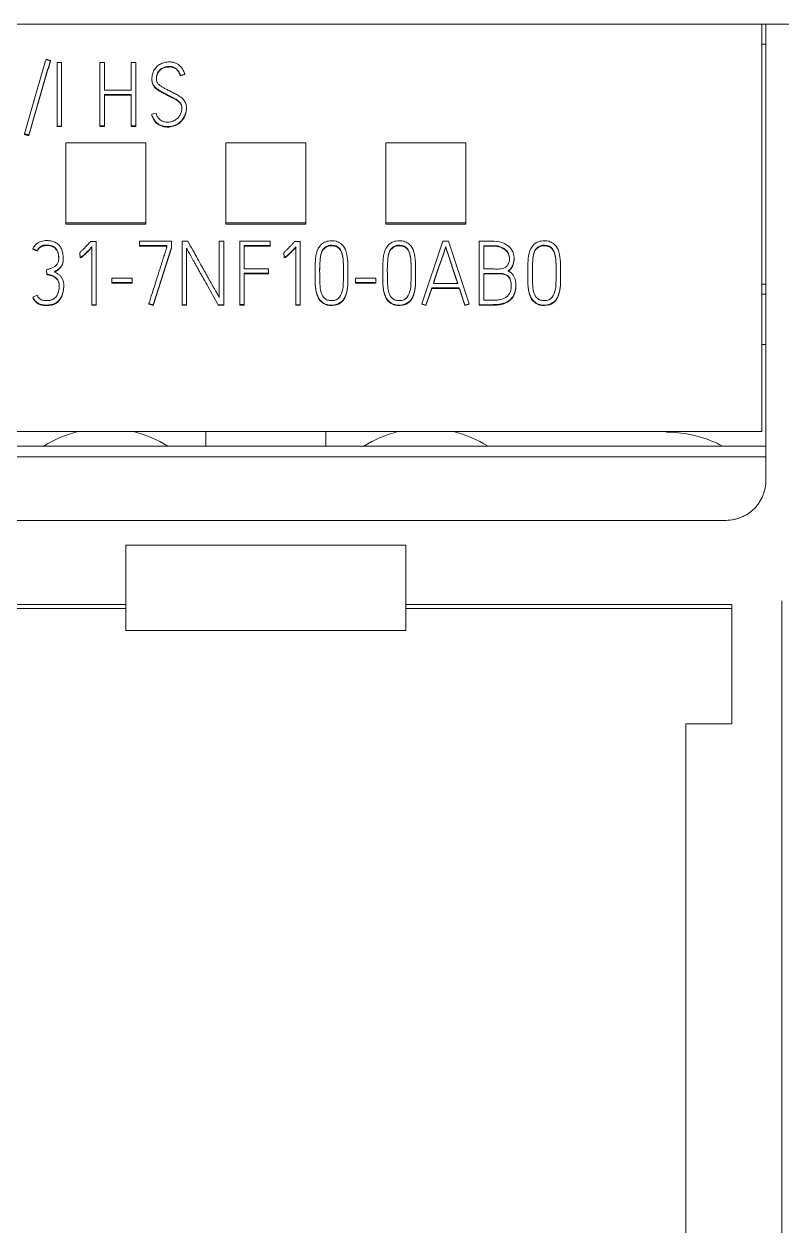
# Model space of a CAD drawing. Header units: millimetres. Extents: x 4137 to 6698, y 1400 to 3585.
# Drawn here: x 6019.21 to 6038.15, y 3342.76 to 3372.78 of the extents above; entities that cross this region are included whole.
import ezdxf

# ---------------------------------------------------------------- set-up
doc = ezdxf.new("R2010")
doc.units = ezdxf.units.MM
doc.layers.add('000-PI-Oprema', color=30, linetype='Continuous', lineweight=5)

msp = doc.modelspace()

# ---------------------------------------------------------------- linework, layer by layer
at = {"layer": '000-PI-Oprema', "color": 0, "linetype": 'ByBlock', "lineweight": 0}
for p, q in [((6037.648, 3372.785), (6012.848, 3372.785)), ((6037.648, 3372.785), (6037.748, 3372.785)), ((6037.648, 3362.602), (6037.648, 3372.785)), ((6042.648, 3372.785), (6037.748, 3372.785)), ((6037.748, 3372.285), (6037.648, 3372.285)), ((6019.864, 3371.87), (6019.864, 3371.858)), ((6021.104, 3371.822), (6021.104, 3370.239)), ((6021.215, 3371.822), (6021.104, 3371.822)), ((6021.215, 3371.135), (6021.215, 3371.822)), ((6021.998, 3371.822), (6021.885, 3371.822)), ((6021.885, 3371.822), (6021.885, 3371.135)), ((6021.998, 3370.239), (6021.998, 3371.822)), ((6022.402, 3371.413), (6022.402, 3371.401)), ((6023.112, 3371.503), (6023.221, 3371.533)), ((6023.112, 3371.49), (6023.221, 3371.521)), ((6023.112, 3371.503), (6023.112, 3371.49)), ((6023.221, 3371.533), (6023.221, 3371.521)), ((6021.885, 3371.135), (6021.215, 3371.135)), ((6021.215, 3370.239), (6021.215, 3371.023)), ((6021.215, 3371.023), (6021.885, 3371.023)), ((6021.215, 3371.01), (6021.885, 3371.01)), ((6021.885, 3371.023), (6021.885, 3370.239)), ((6022.504, 3370.561), (6022.396, 3370.53)), ((6022.396, 3370.53), (6022.396, 3370.517)), ((6023.263, 3370.675), (6023.263, 3370.688)), ((6020.035, 3370.237), (6020.035, 3370.224)), ((6020.145, 3370.237), (6020.145, 3370.224)), ((6021.104, 3370.239), (6021.104, 3370.226)), ((6021.104, 3370.239), (6021.215, 3370.239)), ((6021.104, 3370.226), (6021.215, 3370.226)), ((6021.215, 3370.239), (6021.215, 3370.226)), ((6021.885, 3370.239), (6021.885, 3370.226)), ((6021.885, 3370.239), (6021.998, 3370.239)), ((6021.885, 3370.226), (6021.998, 3370.226)), ((6021.998, 3370.239), (6021.998, 3370.226)), ((6019.216, 3370.041), (6019.216, 3370.028)), ((6019.324, 3370.01), (6019.324, 3369.998)), ((6020.248, 3369.82), (6020.248, 3367.822)), ((6022.248, 3369.82), (6020.248, 3369.82)), ((6022.248, 3367.822), (6022.248, 3369.82)), ((6024.248, 3369.82), (6024.248, 3367.822)), ((6026.248, 3369.82), (6024.248, 3369.82)), ((6026.248, 3367.822), (6026.248, 3369.82)), ((6028.248, 3369.82), (6028.248, 3367.822)), ((6030.248, 3369.82), (6028.248, 3369.82)), ((6030.248, 3367.822), (6030.248, 3369.82)), ((6020.248, 3367.822), (6020.248, 3367.783)), ((6020.248, 3367.822), (6022.248, 3367.822)), ((6020.248, 3367.783), (6022.248, 3367.783)), ((6022.248, 3367.822), (6022.248, 3367.783)), ((6024.248, 3367.822), (6024.248, 3367.783)), ((6024.248, 3367.822), (6026.248, 3367.822)), ((6024.248, 3367.783), (6026.248, 3367.783)), ((6026.248, 3367.822), (6026.248, 3367.783)), ((6028.248, 3367.822), (6028.248, 3367.783)), ((6028.248, 3367.822), (6030.248, 3367.822)), ((6028.248, 3367.783), (6030.248, 3367.783)), ((6030.248, 3367.822), (6030.248, 3367.783)), ((6019.429, 3367.176), (6019.429, 3367.163)), ((6019.429, 3367.176), (6019.531, 3367.125)), ((6019.429, 3367.163), (6019.531, 3367.112)), ((6020.869, 3367.352), (6021.009, 3367.352)), ((6020.898, 3365.771), (6020.898, 3367.215)), ((6021.009, 3367.352), (6021.009, 3365.771)), ((6022.089, 3367.363), (6022.089, 3367.25)), ((6022.888, 3367.363), (6022.089, 3367.363)), ((6022.089, 3367.25), (6022.089, 3367.238)), ((6022.089, 3367.25), (6022.777, 3367.25)), ((6022.089, 3367.238), (6022.777, 3367.238)), ((6022.433, 3365.767), (6022.888, 3367.202)), ((6022.433, 3365.754), (6022.888, 3367.189)), ((6022.777, 3367.25), (6022.777, 3367.22)), ((6022.888, 3367.202), (6022.888, 3367.363)), ((6022.888, 3367.202), (6022.888, 3367.189)), ((6023.155, 3367.36), (6023.155, 3365.773)), ((6023.299, 3367.36), (6023.155, 3367.36)), ((6023.266, 3365.773), (6023.266, 3367.182)), ((6024.195, 3367.36), (6024.082, 3367.36)), ((6024.082, 3367.36), (6024.082, 3365.956)), ((6024.195, 3365.773), (6024.195, 3367.36)), ((6024.597, 3367.36), (6024.597, 3365.778)), ((6025.358, 3367.36), (6024.597, 3367.36)), ((6024.71, 3366.667), (6024.71, 3367.248)), ((6024.71, 3367.248), (6025.358, 3367.248)), ((6024.71, 3367.236), (6025.358, 3367.236)), ((6025.358, 3367.248), (6025.358, 3367.36)), ((6025.358, 3367.248), (6025.358, 3367.236)), ((6025.968, 3367.352), (6026.108, 3367.352)), ((6025.997, 3365.771), (6025.997, 3367.215)), ((6026.108, 3367.352), (6026.108, 3365.771)), ((6029.674, 3367.363), (6029.144, 3365.798)), ((6029.816, 3367.363), (6029.674, 3367.363)), ((6029.745, 3367.222), (6029.745, 3367.209)), ((6030.334, 3365.798), (6029.816, 3367.363)), ((6030.584, 3365.773), (6030.584, 3367.358)), ((6030.697, 3367.246), (6030.697, 3366.665)), ((6019.531, 3367.125), (6019.531, 3367.112)), ((6020.185, 3366.915), (6020.185, 3366.936)), ((6020.6, 3367.077), (6020.6, 3367.064)), ((6020.607, 3366.96), (6020.6, 3367.077)), ((6020.607, 3366.947), (6020.6, 3367.064)), ((6020.607, 3366.96), (6020.607, 3366.947)), ((6025.7, 3367.077), (6025.7, 3367.064)), ((6025.707, 3366.96), (6025.7, 3367.077)), ((6025.707, 3366.947), (6025.7, 3367.064)), ((6025.707, 3366.96), (6025.707, 3366.947)), ((6031.452, 3366.91), (6031.452, 3366.931)), ((6019.768, 3366.647), (6019.768, 3366.635)), ((6019.768, 3366.647), (6019.775, 3366.537)), ((6019.768, 3366.635), (6019.775, 3366.525)), ((6025.318, 3366.667), (6024.71, 3366.667)), ((6025.318, 3366.557), (6025.318, 3366.667)), ((6026.481, 3366.624), (6026.481, 3366.612)), ((6027.3, 3366.581), (6027.3, 3366.593)), ((6028.172, 3366.624), (6028.172, 3366.612)), ((6028.991, 3366.581), (6028.991, 3366.593)), ((6031.796, 3366.624), (6031.796, 3366.612)), ((6032.615, 3366.581), (6032.615, 3366.593)), ((6019.775, 3366.537), (6019.775, 3366.525)), ((6021.399, 3366.436), (6021.399, 3366.324)), ((6021.905, 3366.436), (6021.399, 3366.436)), ((6021.399, 3366.324), (6021.399, 3366.311)), ((6021.399, 3366.324), (6021.905, 3366.324)), ((6021.399, 3366.311), (6021.905, 3366.311)), ((6021.905, 3366.324), (6021.905, 3366.436)), ((6021.905, 3366.324), (6021.905, 3366.311)), ((6024.71, 3365.778), (6024.71, 3366.557)), ((6024.71, 3366.557), (6025.318, 3366.557)), ((6024.71, 3366.544), (6025.318, 3366.544)), ((6025.318, 3366.557), (6025.318, 3366.544)), ((6027.491, 3366.436), (6027.491, 3366.324)), ((6027.997, 3366.436), (6027.491, 3366.436)), ((6027.491, 3366.324), (6027.491, 3366.311)), ((6027.491, 3366.324), (6027.997, 3366.324)), ((6027.491, 3366.311), (6027.997, 3366.311)), ((6027.997, 3366.324), (6027.997, 3366.436)), ((6027.997, 3366.324), (6027.997, 3366.311)), ((6030.045, 3366.304), (6029.435, 3366.304)), ((6030.697, 3366.555), (6030.697, 3365.883)), ((6037.648, 3366.285), (6037.748, 3366.285)), ((6019.531, 3366.009), (6019.429, 3365.963)), ((6019.429, 3365.963), (6019.429, 3365.95)), ((6020.199, 3366.228), (6020.199, 3366.25)), ((6029.251, 3365.762), (6029.397, 3366.192)), ((6029.251, 3365.75), (6029.397, 3366.179)), ((6029.397, 3366.192), (6029.397, 3366.179)), ((6029.397, 3366.192), (6030.083, 3366.192)), ((6029.397, 3366.179), (6030.083, 3366.179)), ((6030.083, 3366.192), (6030.083, 3366.179)), ((6031.497, 3366.238), (6031.497, 3366.251)), ((6037.648, 3366.035), (6037.748, 3366.035)), ((6020.898, 3365.771), (6020.898, 3365.759)), ((6021.009, 3365.771), (6020.898, 3365.771)), ((6021.009, 3365.759), (6020.898, 3365.759)), ((6021.009, 3365.771), (6021.009, 3365.759)), ((6022.327, 3365.802), (6022.327, 3365.789)), ((6022.327, 3365.802), (6022.433, 3365.767)), ((6022.327, 3365.789), (6022.433, 3365.754)), ((6022.433, 3365.767), (6022.433, 3365.754)), ((6023.155, 3365.773), (6023.266, 3365.773)), ((6023.155, 3365.773), (6023.155, 3365.761)), ((6023.155, 3365.761), (6023.266, 3365.761)), ((6023.266, 3365.773), (6023.266, 3365.761)), ((6024.056, 3365.773), (6024.056, 3365.761)), ((6024.056, 3365.773), (6024.195, 3365.773)), ((6024.056, 3365.761), (6024.195, 3365.761)), ((6024.195, 3365.773), (6024.195, 3365.761)), ((6024.597, 3365.778), (6024.597, 3365.765)), ((6024.597, 3365.778), (6024.71, 3365.778)), ((6024.597, 3365.765), (6024.71, 3365.765)), ((6024.71, 3365.778), (6024.71, 3365.765)), ((6026.108, 3365.771), (6025.997, 3365.771)), ((6025.997, 3365.771), (6025.997, 3365.759)), ((6026.108, 3365.759), (6025.997, 3365.759)), ((6026.108, 3365.771), (6026.108, 3365.759)), ((6029.144, 3365.798), (6029.144, 3365.785)), ((6029.144, 3365.798), (6029.251, 3365.762)), ((6029.144, 3365.785), (6029.251, 3365.75)), ((6029.251, 3365.762), (6029.251, 3365.75)), ((6030.225, 3365.762), (6030.334, 3365.798)), ((6030.225, 3365.75), (6030.334, 3365.785)), ((6030.225, 3365.762), (6030.225, 3365.75)), ((6030.334, 3365.798), (6030.334, 3365.785)), ((6030.584, 3365.773), (6030.584, 3365.761)), ((6037.648, 3364.78), (6037.748, 3364.78)), ((6037.648, 3362.602), (6012.848, 3362.602)), ((6023.748, 3362.602), (6023.748, 3362.234)), ((6026.748, 3362.602), (6026.748, 3362.234)), ((6037.748, 3362.234), (6012.748, 3362.234)), ((6037.748, 3361.97), (6012.748, 3361.97)), ((6013.748, 3360.385), (6036.748, 3360.385)), ((6036.752, 3360.385), (6036.751, 3360.385)), ((6028.748, 3359.763), (6021.748, 3359.763)), ((6021.748, 3358.285), (6013.598, 3358.285)), ((6021.748, 3358.179), (6013.598, 3358.179)), ((6021.748, 3358.179), (6021.748, 3358.285)), ((6021.748, 3357.635), (6021.748, 3358.179)), ((6028.748, 3358.285), (6028.748, 3358.179)), ((6036.898, 3358.285), (6028.748, 3358.285)), ((6028.748, 3358.179), (6028.748, 3357.635)), ((6036.898, 3358.179), (6028.748, 3358.179)), ((6036.898, 3355.305), (6036.898, 3358.285)), ((6028.748, 3357.635), (6021.748, 3357.635)), ((6036.898, 3355.305), (6035.748, 3355.305))]:
    msp.add_line(p, q, dxfattribs=at)
for centre, start, end in [((6021.248, 3359.785), 103.753, 122.3801), ((6021.248, 3359.785), 57.6199, 76.247), ((6029.248, 3359.785), 103.753, 122.3801), ((6029.248, 3359.785), 57.6199, 76.247)]:
    msp.add_arc(centre, 2.9, start, end, dxfattribs=at)
for points, knots in [([(6037.748, 3361.97), (6037.748, 3364.491), (6037.748, 3368.097), (6037.748, 3371.7), (6037.748, 3372.785)], [0, 0, 0, 0, 0.698854, 1, 1, 1, 1]), ([(6022.396, 3370.53), (6022.405, 3370.498), (6022.428, 3370.439), (6022.477, 3370.361), (6022.54, 3370.299), (6022.615, 3370.255), (6022.702, 3370.229), (6022.787, 3370.222), (6022.864, 3370.227), (6022.931, 3370.24), (6022.992, 3370.263), (6023.047, 3370.293), (6023.097, 3370.328), (6023.14, 3370.369), (6023.177, 3370.415), (6023.208, 3370.465), (6023.232, 3370.518), (6023.25, 3370.574), (6023.261, 3370.631), (6023.265, 3370.689), (6023.261, 3370.745), (6023.249, 3370.798), (6023.227, 3370.845), (6023.199, 3370.886), (6023.166, 3370.923), (6023.128, 3370.955), (6023.086, 3370.985), (6023.042, 3371.013), (6022.994, 3371.037), (6022.944, 3371.062), (6022.895, 3371.087), (6022.848, 3371.112), (6022.803, 3371.136), (6022.761, 3371.157), (6022.72, 3371.178), (6022.682, 3371.197), (6022.647, 3371.218), (6022.615, 3371.239), (6022.586, 3371.261), (6022.562, 3371.285), (6022.541, 3371.312), (6022.526, 3371.341), (6022.517, 3371.375), (6022.514, 3371.42), (6022.518, 3371.473), (6022.53, 3371.531), (6022.551, 3371.578), (6022.579, 3371.617), (6022.609, 3371.65), (6022.643, 3371.675), (6022.679, 3371.694), (6022.717, 3371.709), (6022.754, 3371.717), (6022.79, 3371.721), (6022.822, 3371.724), (6022.855, 3371.726), (6022.889, 3371.723), (6022.926, 3371.716), (6022.958, 3371.703), (6022.987, 3371.686), (6023.013, 3371.667), (6023.035, 3371.645), (6023.054, 3371.622), (6023.071, 3371.598), (6023.085, 3371.573), (6023.096, 3371.548), (6023.105, 3371.525), (6023.11, 3371.51), (6023.112, 3371.503)], [0, 0, 0, 0, 0.030216, 0.057834, 0.084112, 0.110126, 0.13699, 0.166062, 0.187444, 0.207786, 0.227532, 0.246694, 0.265147, 0.28321, 0.301078, 0.318906, 0.33698, 0.354995, 0.372624, 0.390132, 0.408102, 0.424528, 0.439934, 0.454952, 0.469937, 0.485134, 0.500714, 0.516729, 0.533253, 0.550073, 0.566929, 0.583824, 0.598837, 0.613277, 0.627146, 0.64033, 0.652736, 0.664395, 0.675364, 0.685785, 0.695827, 0.705789, 0.716159, 0.727332, 0.74751, 0.765141, 0.780786, 0.795151, 0.808601, 0.821478, 0.833928, 0.845962, 0.857807, 0.868933, 0.878649, 0.88698, 0.899043, 0.910208, 0.920757, 0.930874, 0.940594, 0.950061, 0.959303, 0.96829, 0.9771, 0.985473, 0.993098, 1, 1, 1, 1]), ([(6023.221, 3371.533), (6023.212, 3371.564), (6023.19, 3371.622), (6023.142, 3371.698), (6023.083, 3371.76), (6023.014, 3371.805), (6022.935, 3371.832), (6022.857, 3371.839), (6022.786, 3371.835), (6022.723, 3371.825), (6022.666, 3371.809), (6022.613, 3371.786), (6022.565, 3371.757), (6022.523, 3371.723), (6022.488, 3371.682), (6022.457, 3371.637), (6022.433, 3371.586), (6022.415, 3371.531), (6022.405, 3371.472), (6022.401, 3371.413), (6022.405, 3371.359), (6022.416, 3371.311), (6022.435, 3371.269), (6022.461, 3371.232), (6022.492, 3371.198), (6022.527, 3371.167), (6022.565, 3371.139), (6022.607, 3371.112), (6022.652, 3371.088), (6022.699, 3371.065), (6022.746, 3371.04), (6022.792, 3371.014), (6022.838, 3370.99), (6022.882, 3370.968), (6022.925, 3370.947), (6022.967, 3370.927), (6023.005, 3370.905), (6023.04, 3370.883), (6023.072, 3370.858), (6023.098, 3370.831), (6023.121, 3370.802), (6023.139, 3370.769), (6023.148, 3370.73), (6023.151, 3370.691), (6023.149, 3370.652), (6023.142, 3370.615), (6023.132, 3370.575), (6023.117, 3370.535), (6023.096, 3370.497), (6023.071, 3370.461), (6023.04, 3370.427), (6023.003, 3370.397), (6022.96, 3370.371), (6022.911, 3370.35), (6022.855, 3370.338), (6022.771, 3370.333), (6022.661, 3370.348), (6022.553, 3370.434), (6022.513, 3370.516), (6022.504, 3370.561)], [0, 0, 0, 0, 0.029502, 0.056552, 0.082213, 0.107035, 0.131706, 0.157625, 0.177725, 0.196768, 0.215008, 0.232485, 0.249262, 0.265692, 0.282067, 0.298646, 0.315747, 0.333416, 0.35172, 0.370963, 0.387214, 0.402039, 0.415923, 0.429557, 0.443355, 0.457518, 0.472137, 0.48722, 0.502837, 0.518847, 0.535063, 0.551489, 0.567151, 0.582304, 0.596956, 0.611001, 0.624363, 0.637091, 0.649186, 0.660727, 0.671894, 0.683121, 0.695107, 0.708316, 0.719066, 0.730707, 0.743348, 0.756492, 0.769735, 0.783289, 0.797204, 0.811603, 0.826753, 0.842746, 0.859925, 0.878764, 0.920226, 0.957605, 1, 1, 1, 1]), ([(6022.515, 3371.405), (6022.516, 3371.425), (6022.518, 3371.463), (6022.53, 3371.518), (6022.551, 3371.565), (6022.579, 3371.604), (6022.609, 3371.637), (6022.643, 3371.662), (6022.679, 3371.682), (6022.717, 3371.696), (6022.754, 3371.704), (6022.79, 3371.708), (6022.822, 3371.711), (6022.855, 3371.713), (6022.889, 3371.711), (6022.926, 3371.703), (6022.958, 3371.69), (6022.987, 3371.673), (6023.013, 3371.654), (6023.035, 3371.632), (6023.054, 3371.609), (6023.071, 3371.585), (6023.085, 3371.56), (6023.096, 3371.535), (6023.105, 3371.512), (6023.11, 3371.497), (6023.112, 3371.49)], [0, 0, 0, 0, 0.065823, 0.131059, 0.188942, 0.242091, 0.291852, 0.339495, 0.385558, 0.430084, 0.473906, 0.515072, 0.551021, 0.581842, 0.626473, 0.667782, 0.706813, 0.744244, 0.780205, 0.815232, 0.849428, 0.882676, 0.915274, 0.946254, 0.974465, 1, 1, 1, 1]), ([(6022.402, 3371.407), (6022.402, 3371.404), (6022.402, 3371.383), (6022.405, 3371.346), (6022.416, 3371.298), (6022.435, 3371.256), (6022.461, 3371.219), (6022.492, 3371.185), (6022.527, 3371.154), (6022.565, 3371.126), (6022.607, 3371.1), (6022.652, 3371.076), (6022.699, 3371.052), (6022.746, 3371.027), (6022.792, 3371.002), (6022.838, 3370.977), (6022.882, 3370.955), (6022.925, 3370.935), (6022.967, 3370.915), (6023.005, 3370.893), (6023.04, 3370.87), (6023.072, 3370.846), (6023.098, 3370.819), (6023.121, 3370.789), (6023.139, 3370.756), (6023.148, 3370.718), (6023.15, 3370.691), (6023.15, 3370.677)], [0, 0, 0, 0, 0.008262, 0.056111, 0.099761, 0.14064, 0.180782, 0.221408, 0.263107, 0.306149, 0.350557, 0.396538, 0.443676, 0.491422, 0.539784, 0.585899, 0.630514, 0.673652, 0.715005, 0.754346, 0.79182, 0.827432, 0.861414, 0.894293, 0.927346, 0.962637, 1, 1, 1, 1]), ([(6022.396, 3370.517), (6022.405, 3370.486), (6022.428, 3370.426), (6022.477, 3370.348), (6022.54, 3370.287), (6022.615, 3370.242), (6022.702, 3370.216), (6022.787, 3370.209), (6022.864, 3370.214), (6022.931, 3370.227), (6022.992, 3370.25), (6023.047, 3370.28), (6023.097, 3370.316), (6023.14, 3370.356), (6023.177, 3370.402), (6023.208, 3370.452), (6023.232, 3370.506), (6023.25, 3370.561), (6023.261, 3370.618), (6023.263, 3370.657), (6023.263, 3370.677), (6023.263, 3370.677)], [0, 0, 0, 0, 0.077352, 0.148056, 0.215328, 0.281923, 0.350695, 0.425118, 0.479856, 0.531932, 0.582482, 0.631538, 0.678776, 0.725017, 0.770759, 0.816399, 0.862669, 0.908787, 0.953917, 0.998739, 1, 1, 1, 1]), ([(6019.959, 3366.597), (6019.968, 3366.601), (6019.986, 3366.61), (6020.013, 3366.626), (6020.039, 3366.642), (6020.065, 3366.66), (6020.09, 3366.681), (6020.113, 3366.704), (6020.134, 3366.731), (6020.151, 3366.761), (6020.167, 3366.794), (6020.178, 3366.832), (6020.184, 3366.876), (6020.187, 3366.951), (6020.179, 3367.051), (6020.145, 3367.167), (6020.086, 3367.26), (6020.004, 3367.327), (6019.899, 3367.367), (6019.772, 3367.378), (6019.634, 3367.363), (6019.506, 3367.292), (6019.448, 3367.219), (6019.429, 3367.176)], [0, 0, 0, 0, 0.019459, 0.039301, 0.05955, 0.080105, 0.100989, 0.122386, 0.144292, 0.16684, 0.190353, 0.215738, 0.244087, 0.27581, 0.363621, 0.439823, 0.508996, 0.575574, 0.644592, 0.722009, 0.822031, 0.909956, 1, 1, 1, 1]), ([(6019.531, 3367.125), (6019.536, 3367.134), (6019.546, 3367.152), (6019.563, 3367.176), (6019.582, 3367.197), (6019.603, 3367.213), (6019.624, 3367.228), (6019.646, 3367.239), (6019.668, 3367.247), (6019.691, 3367.254), (6019.715, 3367.258), (6019.738, 3367.261), (6019.761, 3367.263), (6019.831, 3367.265), (6019.95, 3367.246), (6020.062, 3367.104), (6020.075, 3366.971), (6020.071, 3366.878), (6020.062, 3366.838), (6020.046, 3366.804), (6020.025, 3366.774), (6020.001, 3366.749), (6019.974, 3366.727), (6019.943, 3366.709), (6019.911, 3366.693), (6019.876, 3366.68), (6019.84, 3366.669), (6019.804, 3366.658), (6019.78, 3366.651), (6019.768, 3366.647)], [0, 0, 0, 0, 0.025161, 0.048595, 0.070641, 0.091589, 0.111603, 0.13094, 0.14993, 0.168791, 0.187661, 0.206323, 0.224495, 0.242226, 0.372375, 0.490579, 0.643633, 0.679942, 0.712328, 0.741834, 0.769901, 0.797396, 0.824894, 0.852838, 0.881452, 0.911007, 0.940973, 0.970636, 1, 1, 1, 1]), ([(6019.531, 3367.112), (6019.536, 3367.122), (6019.546, 3367.139), (6019.563, 3367.164), (6019.582, 3367.184), (6019.603, 3367.201), (6019.624, 3367.215), (6019.646, 3367.226), (6019.668, 3367.234), (6019.691, 3367.241), (6019.715, 3367.246), (6019.738, 3367.249), (6019.761, 3367.251), (6019.831, 3367.252), (6019.95, 3367.233), (6020.059, 3367.095), (6020.072, 3366.985), (6020.072, 3366.925)], [0, 0, 0, 0, 0.039855, 0.076975, 0.111896, 0.145077, 0.176779, 0.207409, 0.237489, 0.267365, 0.297255, 0.326816, 0.355601, 0.383686, 0.589842, 0.777078, 1, 1, 1, 1]), ([(6020.6, 3367.077), (6020.62, 3367.093), (6020.656, 3367.125), (6020.711, 3367.181), (6020.763, 3367.236), (6020.818, 3367.295), (6020.851, 3367.332), (6020.869, 3367.352)], [0, 0, 0, 0, 0.198846, 0.377684, 0.606339, 0.795382, 1, 1, 1, 1]), ([(6020.898, 3367.215), (6020.88, 3367.196), (6020.847, 3367.161), (6020.8, 3367.113), (6020.761, 3367.073), (6020.729, 3367.041), (6020.701, 3367.015), (6020.678, 3366.995), (6020.659, 3366.98), (6020.644, 3366.97), (6020.632, 3366.964), (6020.622, 3366.962), (6020.614, 3366.96), (6020.609, 3366.96), (6020.607, 3366.96)], [0, 0, 0, 0, 0.200504, 0.370797, 0.510902, 0.6264, 0.722885, 0.800448, 0.861213, 0.907383, 0.939504, 0.963232, 0.983337, 1, 1, 1, 1]), ([(6020.898, 3367.202), (6020.88, 3367.183), (6020.847, 3367.148), (6020.8, 3367.1), (6020.761, 3367.06), (6020.729, 3367.028), (6020.701, 3367.003), (6020.678, 3366.982), (6020.659, 3366.968), (6020.644, 3366.957), (6020.632, 3366.952), (6020.622, 3366.949), (6020.614, 3366.948), (6020.609, 3366.947), (6020.607, 3366.947)], [0, 0, 0, 0, 0.200504, 0.370797, 0.510902, 0.6264, 0.722885, 0.800448, 0.861213, 0.907383, 0.939504, 0.963232, 0.983337, 1, 1, 1, 1]), ([(6022.777, 3367.22), (6022.776, 3367.217), (6022.772, 3367.206), (6022.765, 3367.184), (6022.754, 3367.15), (6022.74, 3367.105), (6022.722, 3367.051), (6022.702, 3366.988), (6022.68, 3366.918), (6022.656, 3366.843), (6022.631, 3366.762), (6022.604, 3366.677), (6022.577, 3366.591), (6022.535, 3366.461), (6022.479, 3366.282), (6022.405, 3366.048), (6022.353, 3365.886), (6022.327, 3365.802)], [0, 0, 0, 0, 0.006664, 0.022274, 0.046836, 0.07897, 0.117297, 0.161819, 0.211415, 0.264968, 0.322476, 0.382404, 0.443215, 0.50491, 0.65714, 0.82217, 1, 1, 1, 1]), ([(6023.266, 3367.182), (6023.27, 3367.174), (6023.281, 3367.153), (6023.3, 3367.118), (6023.326, 3367.073), (6023.356, 3367.02), (6023.39, 3366.959), (6023.427, 3366.893), (6023.468, 3366.822), (6023.51, 3366.746), (6023.554, 3366.666), (6023.6, 3366.584), (6023.647, 3366.502), (6023.716, 3366.379), (6023.809, 3366.212), (6023.93, 3365.997), (6024.013, 3365.85), (6024.056, 3365.773)], [0, 0, 0, 0, 0.017881, 0.043036, 0.075471, 0.113785, 0.156579, 0.203853, 0.254825, 0.308715, 0.365522, 0.423995, 0.482881, 0.542179, 0.685414, 0.838021, 1, 1, 1, 1]), ([(6024.082, 3365.956), (6024.077, 3365.965), (6024.066, 3365.986), (6024.045, 3366.023), (6024.02, 3366.069), (6023.989, 3366.123), (6023.955, 3366.183), (6023.918, 3366.249), (6023.878, 3366.321), (6023.835, 3366.397), (6023.791, 3366.476), (6023.746, 3366.558), (6023.7, 3366.64), (6023.632, 3366.761), (6023.54, 3366.926), (6023.422, 3367.139), (6023.341, 3367.285), (6023.299, 3367.36)], [0, 0, 0, 0, 0.019057, 0.045144, 0.078261, 0.117077, 0.160259, 0.207807, 0.259003, 0.31313, 0.370188, 0.428711, 0.487234, 0.545757, 0.688172, 0.839586, 1, 1, 1, 1]), ([(6025.7, 3367.077), (6025.719, 3367.093), (6025.756, 3367.125), (6025.81, 3367.181), (6025.863, 3367.236), (6025.917, 3367.295), (6025.951, 3367.332), (6025.968, 3367.352)], [0, 0, 0, 0, 0.198846, 0.377684, 0.606339, 0.795382, 1, 1, 1, 1]), ([(6025.997, 3367.215), (6025.979, 3367.196), (6025.946, 3367.161), (6025.9, 3367.113), (6025.861, 3367.073), (6025.828, 3367.041), (6025.8, 3367.015), (6025.777, 3366.995), (6025.758, 3366.98), (6025.743, 3366.97), (6025.731, 3366.964), (6025.721, 3366.962), (6025.714, 3366.96), (6025.709, 3366.96), (6025.707, 3366.96)], [0, 0, 0, 0, 0.200504, 0.370797, 0.510902, 0.6264, 0.722885, 0.800448, 0.861213, 0.907383, 0.939504, 0.963232, 0.983337, 1, 1, 1, 1]), ([(6025.997, 3367.202), (6025.979, 3367.183), (6025.946, 3367.148), (6025.9, 3367.1), (6025.861, 3367.06), (6025.828, 3367.028), (6025.8, 3367.003), (6025.777, 3366.982), (6025.758, 3366.968), (6025.743, 3366.957), (6025.731, 3366.952), (6025.721, 3366.949), (6025.714, 3366.948), (6025.709, 3366.947), (6025.707, 3366.947)], [0, 0, 0, 0, 0.200504, 0.370797, 0.510902, 0.6264, 0.722885, 0.800448, 0.861213, 0.907383, 0.939504, 0.963232, 0.983337, 1, 1, 1, 1]), ([(6026.811, 3367.363), (6026.768, 3367.355), (6026.644, 3367.314), (6026.51, 3367.122), (6026.478, 3366.825), (6026.482, 3366.528), (6026.481, 3366.273), (6026.511, 3366.063), (6026.571, 3365.898), (6026.753, 3365.764), (6026.955, 3365.745), (6027.159, 3365.84), (6027.269, 3366.034), (6027.3, 3366.267), (6027.3, 3366.522), (6027.301, 3366.776), (6027.289, 3366.989), (6027.236, 3367.174), (6027.145, 3367.3), (6026.985, 3367.372), (6026.874, 3367.374), (6026.811, 3367.363)], [0, 0, 0, 0, 0.03125, 0.09375, 0.15625, 0.25, 0.3125, 0.34375, 0.40625, 0.4375, 0.5, 0.546875, 0.59375, 0.65625, 0.71875, 0.78125, 0.84375, 0.875, 0.921875, 0.953125, 1, 1, 1, 1]), ([(6027.037, 3367.222), (6027.007, 3367.24), (6026.918, 3367.263), (6026.773, 3367.255), (6026.63, 3367.121), (6026.605, 3366.922), (6026.592, 3366.716), (6026.595, 3366.538), (6026.595, 3366.363), (6026.604, 3366.205), (6026.637, 3366.032), (6026.721, 3365.907), (6026.881, 3365.862), (6027.073, 3365.889), (6027.174, 3366.11), (6027.189, 3366.347), (6027.189, 3366.596), (6027.188, 3366.823), (6027.172, 3366.999), (6027.129, 3367.135), (6027.067, 3367.204), (6027.037, 3367.222)], [0, 0, 0, 0, 0.03125, 0.078125, 0.125, 0.1875, 0.25, 0.3125, 0.34375, 0.40625, 0.453125, 0.5, 0.53125, 0.59375, 0.65625, 0.71875, 0.8125, 0.875, 0.921875, 0.96875, 1, 1, 1, 1]), ([(6027.037, 3367.209), (6027.007, 3367.228), (6026.918, 3367.25), (6026.773, 3367.243), (6026.63, 3367.108), (6026.605, 3366.91), (6026.595, 3366.746), (6026.594, 3366.649), (6026.594, 3366.622)], [0, 0, 0, 0, 0.114194, 0.285486, 0.456777, 0.685166, 0.913555, 1, 1, 1, 1]), ([(6027.189, 3366.535), (6027.189, 3366.563), (6027.189, 3366.661), (6027.188, 3366.81), (6027.172, 3366.986), (6027.129, 3367.122), (6027.067, 3367.191), (6027.037, 3367.209)], [0, 0, 0, 0, 0.115044, 0.410029, 0.631268, 0.852507, 1, 1, 1, 1]), ([(6028.502, 3367.363), (6028.459, 3367.355), (6028.335, 3367.314), (6028.201, 3367.122), (6028.169, 3366.825), (6028.173, 3366.528), (6028.172, 3366.273), (6028.202, 3366.063), (6028.262, 3365.898), (6028.444, 3365.764), (6028.646, 3365.745), (6028.85, 3365.84), (6028.96, 3366.034), (6028.991, 3366.267), (6028.991, 3366.522), (6028.992, 3366.776), (6028.98, 3366.989), (6028.927, 3367.174), (6028.836, 3367.3), (6028.676, 3367.372), (6028.565, 3367.374), (6028.502, 3367.363)], [0, 0, 0, 0, 0.03125, 0.09375, 0.15625, 0.25, 0.3125, 0.34375, 0.40625, 0.4375, 0.5, 0.546875, 0.59375, 0.65625, 0.71875, 0.78125, 0.84375, 0.875, 0.921875, 0.953125, 1, 1, 1, 1]), ([(6028.728, 3367.222), (6028.698, 3367.24), (6028.609, 3367.263), (6028.464, 3367.255), (6028.321, 3367.121), (6028.296, 3366.922), (6028.283, 3366.716), (6028.286, 3366.538), (6028.286, 3366.363), (6028.295, 3366.205), (6028.328, 3366.032), (6028.412, 3365.907), (6028.572, 3365.862), (6028.764, 3365.889), (6028.865, 3366.11), (6028.88, 3366.347), (6028.88, 3366.596), (6028.878, 3366.823), (6028.863, 3366.999), (6028.82, 3367.135), (6028.758, 3367.204), (6028.728, 3367.222)], [0, 0, 0, 0, 0.03125, 0.078125, 0.125, 0.1875, 0.25, 0.3125, 0.34375, 0.40625, 0.453125, 0.5, 0.53125, 0.59375, 0.65625, 0.71875, 0.8125, 0.875, 0.921875, 0.96875, 1, 1, 1, 1]), ([(6028.728, 3367.209), (6028.698, 3367.228), (6028.609, 3367.25), (6028.464, 3367.243), (6028.321, 3367.108), (6028.296, 3366.91), (6028.286, 3366.746), (6028.285, 3366.649), (6028.285, 3366.622)], [0, 0, 0, 0, 0.114194, 0.285486, 0.456777, 0.685166, 0.913555, 1, 1, 1, 1]), ([(6028.88, 3366.535), (6028.88, 3366.563), (6028.88, 3366.661), (6028.878, 3366.81), (6028.863, 3366.986), (6028.82, 3367.122), (6028.758, 3367.191), (6028.728, 3367.209)], [0, 0, 0, 0, 0.115044, 0.410029, 0.631268, 0.852507, 1, 1, 1, 1]), ([(6029.435, 3366.304), (6029.446, 3366.336), (6029.468, 3366.402), (6029.501, 3366.5), (6029.534, 3366.599), (6029.567, 3366.696), (6029.599, 3366.79), (6029.629, 3366.877), (6029.657, 3366.959), (6029.682, 3367.033), (6029.704, 3367.098), (6029.722, 3367.152), (6029.735, 3367.192), (6029.743, 3367.213), (6029.745, 3367.222)], [0, 0, 0, 0, 0.106118, 0.213594, 0.322428, 0.429305, 0.530911, 0.627246, 0.716632, 0.797389, 0.869519, 0.929228, 0.972722, 1, 1, 1, 1]), ([(6029.439, 3366.304), (6029.449, 3366.332), (6029.469, 3366.393), (6029.501, 3366.488), (6029.534, 3366.587), (6029.567, 3366.684), (6029.599, 3366.777), (6029.629, 3366.865), (6029.657, 3366.946), (6029.682, 3367.02), (6029.704, 3367.085), (6029.722, 3367.139), (6029.735, 3367.179), (6029.743, 3367.201), (6029.745, 3367.209)], [0, 0, 0, 0, 0.09357, 0.202554, 0.312916, 0.421294, 0.524326, 0.622014, 0.712654, 0.794544, 0.867687, 0.928234, 0.972339, 1, 1, 1, 1]), ([(6029.745, 3367.222), (6029.748, 3367.213), (6029.755, 3367.192), (6029.768, 3367.152), (6029.786, 3367.098), (6029.806, 3367.033), (6029.831, 3366.959), (6029.857, 3366.877), (6029.886, 3366.79), (6029.917, 3366.696), (6029.949, 3366.599), (6029.981, 3366.501), (6030.014, 3366.402), (6030.035, 3366.336), (6030.045, 3366.304)], [0, 0, 0, 0, 0.027336, 0.070868, 0.130595, 0.202708, 0.283396, 0.372662, 0.4689, 0.570509, 0.677489, 0.786433, 0.893936, 1, 1, 1, 1]), ([(6029.745, 3367.209), (6029.748, 3367.201), (6029.755, 3367.179), (6029.768, 3367.139), (6029.786, 3367.085), (6029.806, 3367.02), (6029.831, 3366.946), (6029.857, 3366.865), (6029.886, 3366.777), (6029.917, 3366.684), (6029.949, 3366.587), (6029.981, 3366.488), (6030.012, 3366.393), (6030.032, 3366.332), (6030.041, 3366.304)], [0, 0, 0, 0, 0.02772, 0.071862, 0.132428, 0.205553, 0.287375, 0.377893, 0.475483, 0.578518, 0.686999, 0.797473, 0.906485, 1, 1, 1, 1]), ([(6030.584, 3367.358), (6030.643, 3367.359), (6030.789, 3367.356), (6031.022, 3367.369), (6031.257, 3367.297), (6031.412, 3367.142), (6031.462, 3366.962), (6031.444, 3366.8), (6031.381, 3366.685), (6031.33, 3366.637), (6031.306, 3366.619)], [0, 0, 0, 0, 0.121799, 0.300471, 0.478612, 0.608153, 0.736749, 0.853072, 0.938599, 1, 1, 1, 1]), ([(6030.697, 3366.665), (6030.746, 3366.665), (6030.831, 3366.665), (6030.961, 3366.666), (6031.09, 3366.66), (6031.235, 3366.683), (6031.333, 3366.807), (6031.348, 3366.95), (6031.305, 3367.093), (6031.189, 3367.198), (6031.016, 3367.253), (6030.848, 3367.244), (6030.738, 3367.246), (6030.697, 3367.246)], [0, 0, 0, 0, 0.089881, 0.159215, 0.241238, 0.333496, 0.41712, 0.515535, 0.593949, 0.688978, 0.794399, 0.924872, 1, 1, 1, 1]), ([(6031.34, 3366.909), (6031.34, 3366.922), (6031.336, 3366.977), (6031.305, 3367.08), (6031.189, 3367.185), (6031.016, 3367.24), (6030.848, 3367.232), (6030.738, 3367.234), (6030.697, 3367.233)], [0, 0, 0, 0, 0.046506, 0.200835, 0.387866, 0.595348, 0.852137, 1, 1, 1, 1]), ([(6032.126, 3367.363), (6032.083, 3367.355), (6031.959, 3367.314), (6031.825, 3367.122), (6031.793, 3366.825), (6031.797, 3366.528), (6031.796, 3366.273), (6031.826, 3366.063), (6031.886, 3365.898), (6032.068, 3365.764), (6032.27, 3365.745), (6032.474, 3365.84), (6032.584, 3366.034), (6032.615, 3366.267), (6032.615, 3366.522), (6032.616, 3366.776), (6032.604, 3366.989), (6032.551, 3367.174), (6032.46, 3367.3), (6032.3, 3367.372), (6032.189, 3367.374), (6032.126, 3367.363)], [0, 0, 0, 0, 0.03125, 0.09375, 0.15625, 0.25, 0.3125, 0.34375, 0.40625, 0.4375, 0.5, 0.546875, 0.59375, 0.65625, 0.71875, 0.78125, 0.84375, 0.875, 0.921875, 0.953125, 1, 1, 1, 1]), ([(6032.352, 3367.222), (6032.322, 3367.24), (6032.233, 3367.263), (6032.087, 3367.255), (6031.945, 3367.121), (6031.92, 3366.922), (6031.907, 3366.716), (6031.91, 3366.538), (6031.91, 3366.363), (6031.918, 3366.205), (6031.952, 3366.032), (6032.036, 3365.907), (6032.196, 3365.862), (6032.387, 3365.889), (6032.489, 3366.11), (6032.504, 3366.347), (6032.504, 3366.596), (6032.502, 3366.823), (6032.487, 3366.999), (6032.443, 3367.135), (6032.382, 3367.204), (6032.352, 3367.222)], [0, 0, 0, 0, 0.03125, 0.078125, 0.125, 0.1875, 0.25, 0.3125, 0.34375, 0.40625, 0.453125, 0.5, 0.53125, 0.59375, 0.65625, 0.71875, 0.8125, 0.875, 0.921875, 0.96875, 1, 1, 1, 1]), ([(6032.352, 3367.209), (6032.322, 3367.228), (6032.233, 3367.25), (6032.087, 3367.243), (6031.945, 3367.108), (6031.92, 3366.91), (6031.909, 3366.746), (6031.909, 3366.649), (6031.909, 3366.622)], [0, 0, 0, 0, 0.114194, 0.285486, 0.456777, 0.685166, 0.913555, 1, 1, 1, 1]), ([(6032.504, 3366.535), (6032.504, 3366.563), (6032.504, 3366.661), (6032.502, 3366.81), (6032.487, 3366.986), (6032.443, 3367.122), (6032.382, 3367.191), (6032.352, 3367.209)], [0, 0, 0, 0, 0.115044, 0.410029, 0.631268, 0.852507, 1, 1, 1, 1]), ([(6019.959, 3366.584), (6019.968, 3366.588), (6019.986, 3366.598), (6020.013, 3366.613), (6020.039, 3366.629), (6020.065, 3366.647), (6020.09, 3366.668), (6020.113, 3366.692), (6020.134, 3366.718), (6020.151, 3366.748), (6020.167, 3366.782), (6020.178, 3366.82), (6020.184, 3366.863), (6020.185, 3366.894), (6020.185, 3366.911), (6020.185, 3366.912)], [0, 0, 0, 0, 0.070239, 0.141859, 0.214947, 0.289138, 0.36452, 0.44175, 0.520823, 0.60221, 0.68708, 0.778706, 0.881031, 0.995537, 1, 1, 1, 1]), ([(6031.452, 3366.912), (6031.453, 3366.866), (6031.439, 3366.778), (6031.381, 3366.673), (6031.33, 3366.624), (6031.306, 3366.606)], [0, 0, 0, 0, 0.39415, 0.746816, 1, 1, 1, 1]), ([(6019.429, 3365.963), (6019.432, 3365.955), (6019.44, 3365.939), (6019.453, 3365.915), (6019.468, 3365.891), (6019.486, 3365.867), (6019.508, 3365.845), (6019.533, 3365.825), (6019.562, 3365.808), (6019.594, 3365.792), (6019.629, 3365.779), (6019.669, 3365.769), (6019.715, 3365.764), (6019.79, 3365.761), (6019.89, 3365.77), (6020.003, 3365.813), (6020.092, 3365.887), (6020.156, 3365.989), (6020.192, 3366.116), (6020.2, 3366.223), (6020.198, 3366.299), (6020.192, 3366.339), (6020.183, 3366.375), (6020.17, 3366.408), (6020.155, 3366.439), (6020.136, 3366.467), (6020.114, 3366.493), (6020.089, 3366.517), (6020.06, 3366.538), (6020.028, 3366.558), (6019.995, 3366.578), (6019.971, 3366.59), (6019.959, 3366.597)], [0, 0, 0, 0, 0.016308, 0.03331, 0.051065, 0.069403, 0.088334, 0.108132, 0.128912, 0.150812, 0.174077, 0.199384, 0.227539, 0.258836, 0.339488, 0.411171, 0.480216, 0.552248, 0.632093, 0.724403, 0.750895, 0.775618, 0.798835, 0.820921, 0.842207, 0.86296, 0.883743, 0.90511, 0.927322, 0.95053, 0.974743, 1, 1, 1, 1]), ([(6026.481, 3366.612), (6026.481, 3366.565), (6026.482, 3366.434), (6026.481, 3366.26), (6026.511, 3366.05), (6026.571, 3365.885), (6026.753, 3365.751), (6026.955, 3365.733), (6027.159, 3365.827), (6027.269, 3366.021), (6027.3, 3366.254), (6027.3, 3366.448), (6027.3, 3366.557), (6027.3, 3366.581)], [0, 0, 0, 0, 0.065476, 0.18556, 0.245602, 0.365686, 0.425728, 0.545812, 0.635875, 0.725938, 0.846022, 0.966106, 1, 1, 1, 1]), ([(6028.172, 3366.612), (6028.172, 3366.565), (6028.173, 3366.434), (6028.172, 3366.26), (6028.202, 3366.05), (6028.262, 3365.885), (6028.444, 3365.751), (6028.646, 3365.733), (6028.85, 3365.827), (6028.96, 3366.021), (6028.991, 3366.254), (6028.991, 3366.448), (6028.991, 3366.557), (6028.991, 3366.581)], [0, 0, 0, 0, 0.065476, 0.18556, 0.245602, 0.365686, 0.425728, 0.545812, 0.635875, 0.725938, 0.846022, 0.966106, 1, 1, 1, 1]), ([(6031.306, 3366.619), (6031.359, 3366.589), (6031.457, 3366.507), (6031.505, 3366.31), (6031.491, 3366.112), (6031.412, 3365.925), (6031.252, 3365.822), (6031.087, 3365.778), (6030.927, 3365.772), (6030.759, 3365.774), (6030.642, 3365.773), (6030.584, 3365.773)], [0, 0, 0, 0, 0.103943, 0.238103, 0.352261, 0.47238, 0.599265, 0.688206, 0.785795, 0.892897, 1, 1, 1, 1]), ([(6031.796, 3366.612), (6031.796, 3366.565), (6031.797, 3366.434), (6031.796, 3366.26), (6031.826, 3366.05), (6031.886, 3365.885), (6032.068, 3365.751), (6032.27, 3365.733), (6032.474, 3365.827), (6032.584, 3366.021), (6032.615, 3366.254), (6032.615, 3366.448), (6032.615, 3366.557), (6032.615, 3366.581)], [0, 0, 0, 0, 0.065476, 0.18556, 0.245602, 0.365686, 0.425728, 0.545812, 0.635875, 0.725938, 0.846022, 0.966106, 1, 1, 1, 1]), ([(6019.775, 3366.537), (6019.787, 3366.535), (6019.811, 3366.531), (6019.847, 3366.522), (6019.883, 3366.511), (6019.918, 3366.498), (6019.951, 3366.482), (6019.983, 3366.462), (6020.012, 3366.439), (6020.036, 3366.411), (6020.058, 3366.38), (6020.074, 3366.345), (6020.084, 3366.305), (6020.088, 3366.236), (6020.08, 3366.148), (6020.055, 3366.047), (6020.011, 3365.968), (6019.945, 3365.911), (6019.86, 3365.88), (6019.778, 3365.873), (6019.708, 3365.877), (6019.658, 3365.887), (6019.616, 3365.905), (6019.581, 3365.932), (6019.552, 3365.967), (6019.537, 3365.994), (6019.531, 3366.009)], [0, 0, 0, 0, 0.02738, 0.055263, 0.083718, 0.112185, 0.140262, 0.168233, 0.196053, 0.223907, 0.252387, 0.281692, 0.312418, 0.345525, 0.437535, 0.514429, 0.579935, 0.641132, 0.706523, 0.782286, 0.825991, 0.863975, 0.897416, 0.929394, 0.963085, 1, 1, 1, 1]), ([(6019.775, 3366.525), (6019.787, 3366.523), (6019.811, 3366.518), (6019.847, 3366.509), (6019.883, 3366.499), (6019.918, 3366.485), (6019.951, 3366.469), (6019.983, 3366.449), (6020.012, 3366.426), (6020.036, 3366.399), (6020.058, 3366.367), (6020.074, 3366.332), (6020.084, 3366.292), (6020.086, 3366.259), (6020.086, 3366.24), (6020.086, 3366.236)], [0, 0, 0, 0, 0.076955, 0.155321, 0.235296, 0.315307, 0.39422, 0.472835, 0.551025, 0.629313, 0.709358, 0.791722, 0.878079, 0.97113, 1, 1, 1, 1]), ([(6030.697, 3365.883), (6030.737, 3365.883), (6030.84, 3365.884), (6030.981, 3365.882), (6031.134, 3365.898), (6031.268, 3365.952), (6031.377, 3366.094), (6031.389, 3366.264), (6031.368, 3366.426), (6031.254, 3366.546), (6031.077, 3366.558), (6030.892, 3366.554), (6030.762, 3366.555), (6030.697, 3366.555)], [0, 0, 0, 0, 0.066156, 0.175169, 0.23737, 0.32413, 0.412445, 0.52466, 0.605148, 0.683631, 0.78156, 0.89078, 1, 1, 1, 1]), ([(6031.383, 3366.235), (6031.383, 3366.247), (6031.382, 3366.307), (6031.368, 3366.413), (6031.254, 3366.533), (6031.077, 3366.545), (6030.892, 3366.541), (6030.762, 3366.542), (6030.697, 3366.542)], [0, 0, 0, 0, 0.039686, 0.202294, 0.36085, 0.558693, 0.779347, 1, 1, 1, 1]), ([(6019.429, 3365.95), (6019.432, 3365.942), (6019.44, 3365.926), (6019.453, 3365.902), (6019.468, 3365.878), (6019.486, 3365.854), (6019.508, 3365.833), (6019.533, 3365.813), (6019.562, 3365.795), (6019.594, 3365.779), (6019.629, 3365.766), (6019.669, 3365.756), (6019.715, 3365.751), (6019.79, 3365.748), (6019.89, 3365.757), (6020.003, 3365.8), (6020.092, 3365.875), (6020.156, 3365.977), (6020.191, 3366.101), (6020.199, 3366.19), (6020.199, 3366.237)], [0, 0, 0, 0, 0.022676, 0.046318, 0.071006, 0.096504, 0.122828, 0.150357, 0.17925, 0.209702, 0.242052, 0.277241, 0.316391, 0.359908, 0.472053, 0.571728, 0.667735, 0.767894, 0.878918, 1, 1, 1, 1]), ([(6030.083, 3366.192), (6030.089, 3366.172), (6030.101, 3366.133), (6030.119, 3366.076), (6030.137, 3366.023), (6030.153, 3365.974), (6030.168, 3365.93), (6030.183, 3365.887), (6030.198, 3365.845), (6030.212, 3365.803), (6030.221, 3365.776), (6030.225, 3365.762)], [0, 0, 0, 0, 0.138948, 0.27018, 0.393699, 0.508312, 0.612826, 0.707241, 0.810993, 0.908573, 1, 1, 1, 1]), ([(6030.083, 3366.179), (6030.089, 3366.159), (6030.101, 3366.12), (6030.119, 3366.064), (6030.137, 3366.011), (6030.153, 3365.962), (6030.168, 3365.917), (6030.183, 3365.874), (6030.198, 3365.832), (6030.212, 3365.79), (6030.221, 3365.763), (6030.225, 3365.75)], [0, 0, 0, 0, 0.138948, 0.27018, 0.393699, 0.508312, 0.612826, 0.707241, 0.810993, 0.908573, 1, 1, 1, 1]), ([(6031.497, 3366.24), (6031.497, 3366.194), (6031.485, 3366.084), (6031.412, 3365.913), (6031.252, 3365.809), (6031.087, 3365.765), (6030.927, 3365.759), (6030.759, 3365.761), (6030.642, 3365.761), (6030.584, 3365.761)], [0, 0, 0, 0, 0.115677, 0.279669, 0.452899, 0.574324, 0.707557, 0.853779, 1, 1, 1, 1]), ([(6036.636, 3362.256), (6036.563, 3362.293), (6036.132, 3362.492), (6035.658, 3362.589), (6035.265, 3362.589), (6035.265, 3362.589), (6035.265, 3362.589)], [0, 0, 0, 0, 0.171752, 1, 1, 1, 1, 1, 1]), ([(6037.748, 3361.385), (6037.748, 3361.578), (6037.748, 3361.773), (6037.748, 3361.968), (6037.748, 3361.97)], [0, 0, 0, 0, 0.989298, 1, 1, 1, 1]), ([(6037.748, 3361.385), (6037.748, 3361.319), (6037.741, 3361.255), (6037.722, 3361.159), (6037.714, 3361.128), (6037.695, 3361.065), (6037.684, 3361.034), (6037.647, 3360.944), (6037.617, 3360.887), (6037.563, 3360.805), (6037.544, 3360.779), (6037.503, 3360.727), (6037.481, 3360.703), (6037.412, 3360.634), (6037.362, 3360.593), (6037.28, 3360.538), (6037.252, 3360.521), (6037.194, 3360.49), (6037.135, 3360.462), (6037.074, 3360.44), (6037.027, 3360.425), (6037.012, 3360.421), (6036.98, 3360.412), (6036.964, 3360.409), (6036.883, 3360.392), (6036.818, 3360.385), (6036.752, 3360.385)], [0, 0, 0, 0, 0.125, 0.125, 0.1875, 0.1875, 0.25, 0.25, 0.375, 0.375, 0.4375, 0.4375, 0.5, 0.5, 0.625, 0.625, 0.6875, 0.6875, 0.75, 0.8125, 0.8125, 0.84375, 0.84375, 0.875, 0.875, 1, 1, 1, 1]), ([(6038.148, 3249.084), (6038.148, 3252.425), (6038.148, 3260.39), (6038.148, 3273.029), (6038.148, 3288.516), (6038.148, 3302.81), (6038.148, 3317.02), (6038.148, 3331.587), (6038.148, 3345.757), (6038.148, 3355.326), (6038.148, 3358.37)], [0, 0, 0, 0, 0.091483, 0.21812, 0.346206, 0.515858, 0.610111, 0.736264, 0.916066, 1, 1, 1, 1]), ([(6035.748, 3355.305), (6035.748, 3353.282), (6035.748, 3344.733), (6035.748, 3331.587), (6035.748, 3317.02), (6035.748, 3302.81), (6035.748, 3288.516), (6035.748, 3273.029), (6035.748, 3260.271), (6035.748, 3251.39), (6035.748, 3247.132), (6035.748, 3246.334)], [0, 0, 0, 0, 0.055935, 0.236292, 0.362833, 0.457376, 0.627551, 0.756032, 0.883059, 0.978086, 1, 1, 1, 1])]:
    msp.add_open_spline(points, degree=3, knots=knots, dxfattribs=at)
for points, degree in [([(6019.755, 3371.901), (6019.216, 3370.041)], 1), ([(6019.324, 3370.01), (6019.864, 3371.87)], 1), ([(6019.324, 3369.998), (6019.864, 3371.858)], 1), ([(6019.864, 3371.87), (6019.755, 3371.901)], 1), ([(6020.035, 3370.237), (6020.035, 3371.82)], 1), ([(6020.035, 3371.82), (6020.145, 3371.82)], 1), ([(6020.145, 3371.82), (6020.145, 3370.237)], 1), ([(6020.145, 3370.237), (6020.035, 3370.237)], 1), ([(6020.145, 3370.224), (6020.035, 3370.224)], 1), ([(6019.216, 3370.041), (6019.324, 3370.01)], 1), ([(6019.216, 3370.028), (6019.324, 3369.998)], 1), ([(6036.748, 3360.385), (6036.749, 3360.385), (6036.75, 3360.385), (6036.751, 3360.385)], 3), ([(6021.748, 3359.768), (6021.748, 3359.274), (6021.748, 3358.779), (6021.748, 3358.285)], 3), ([(6028.748, 3358.285), (6028.748, 3358.779), (6028.748, 3359.274), (6028.748, 3359.768)], 3)]:
    msp.add_open_spline(points, degree=degree, dxfattribs=at)

doc.saveas('drawing.dxf')
